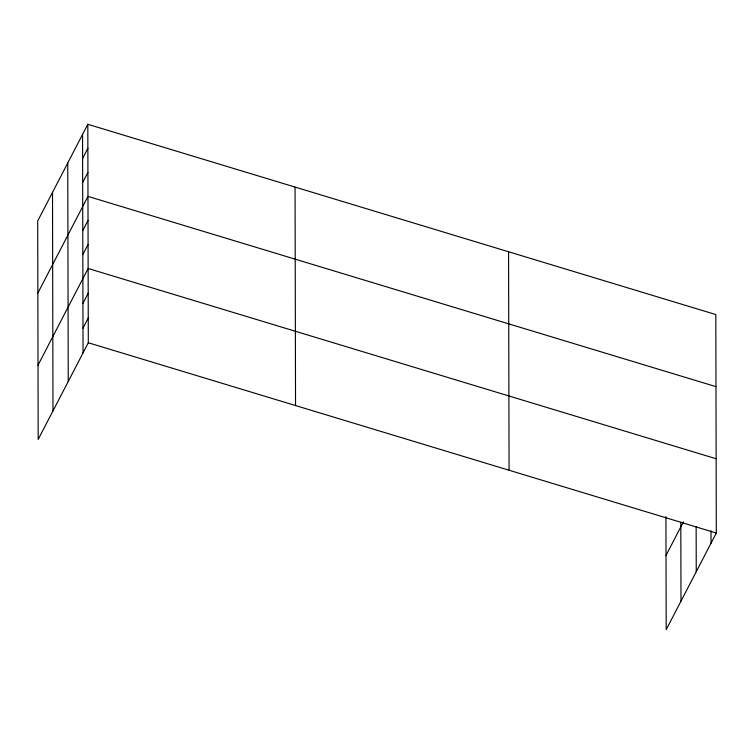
<?xml version="1.0" encoding="UTF-8"?>
<svg xmlns="http://www.w3.org/2000/svg" width="754" height="754" viewBox="0 0 754 754"><rect width="100%" height="100%" fill="white"/><g stroke="black" fill="none" stroke-linecap="round" stroke-linejoin="round"><path stroke-width="1.13" d="M87.813 124.287L37.7 220.969L38.181 439.441L88.303 342.759L87.813 124.287L715.819 314.559L716.3 533.031L666.187 629.713L665.933 516.518M82.61 158.472L87.869 148.321M82.667 182.496L87.916 172.355M37.86 293.061L87.973 196.389L715.98 386.651M82.77 230.564L88.029 220.413M82.827 254.588L88.077 244.447M38.02 365.162L88.133 268.481L716.13 458.752M82.931 303.381L88.19 293.24M82.987 328.141L88.246 317.999M666.018 555.434L683.454 521.796M88.303 342.759L716.3 533.031M711.013 530.797L711.041 543.172M696.14 526.716L696.244 571.73M680.815 522.296L680.985 601.155M508.573 251.77L509.063 470.242M295.059 187.077L295.54 405.548M82.554 134.438L83.044 352.9M67.756 162.996L68.237 381.458M52.507 192.411L52.987 410.883"/></g></svg>
